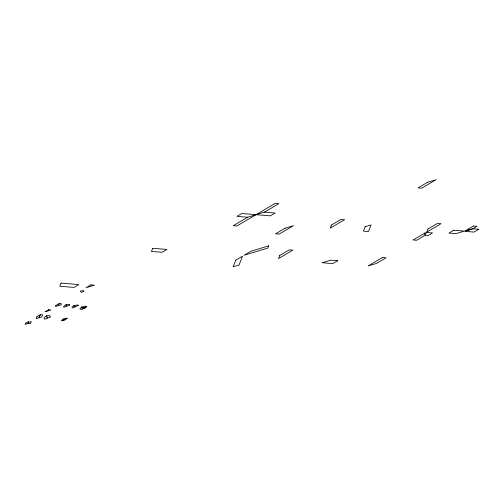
<?xml version="1.0" encoding="UTF-8"?>
<svg xmlns="http://www.w3.org/2000/svg" width="504" height="504" viewBox="0 0 504 504"><rect width="100%" height="100%" fill="white"/><g stroke="black" fill="none" stroke-linecap="round" stroke-linejoin="round"><path stroke-width="0.76" d="M247.666 217.224L233.213 225.723L236.779 226.019L275.316 203.345L278.882 203.635L264.43 212.14L247.666 217.224L236.962 216.342L241.781 213.513L270.314 215.851L275.134 213.016L264.43 212.14M25.603 323.297L25.2 324.305L27.903 323.486L28.709 321.47L25.603 323.297M28.571 322.346L28.167 323.354L30.467 323.543L31.273 321.527L28.571 322.346M36.987 316.6L36.181 318.616L38.89 317.797L40.099 314.773L36.987 316.6M40.37 314.691L39.161 317.715L41.864 316.896L42.67 314.88L40.37 314.691M48.39 309.897L47.987 310.905L45.278 311.724L48.39 309.897M48.661 309.815L48.258 310.823L50.961 310.004L48.661 309.815M61.034 283.122L59.781 286.247L74.05 287.419L78.87 284.584L61.034 283.122M55.862 305.5L55.459 306.508L58.162 305.689L58.968 303.666L55.862 305.5M59.239 303.584L58.432 305.607L61.142 304.781L61.545 303.773L59.239 303.584M152.699 248.296L151.446 251.42L162.149 252.296L166.963 249.461L152.699 248.296M235.784 260.146L233.132 266.774L239.06 264.978L242.594 256.139L235.784 260.146M268.689 245.858L267.8 248.069L244.087 255.257L250.904 251.25L268.689 245.858M279.726 255.484L278.473 258.609L292.83 250.16L289.264 249.871L279.726 255.484M331.481 225.03L330.233 228.161L344.591 219.713L341.025 219.416L331.481 225.03M365.161 226.718L363.409 231.097L368.456 231.512L371.089 224.923L365.161 226.718M425.13 232.892L423.883 236.023L416.657 240.269L413.091 239.98L425.13 232.892M426.315 232.47L425.061 235.595L427.739 235.815L432.552 232.98L426.315 232.47M427.946 228.999L426.693 232.13L441.05 223.681L437.485 223.385L427.946 228.999M73.477 305.796L71.94 307.478L72.941 307.938L75.487 306.728L73.477 305.796M63.013 319.12L61.324 320.96L64.115 319.631L63.013 319.12M81.503 307.075L79.815 308.914L80.917 309.424L83.702 308.095L81.503 307.075M66.333 318.673L65.129 319.977L62.389 320.557L66.333 318.673M85.938 307.144L84.735 308.448L81.988 309.021L85.938 307.144M46.362 315.907L43.955 317.722L44.572 319.246L47.294 318.194L46.362 315.907M65.98 304.712L63.573 306.526L63.882 307.289L66.604 306.237L65.98 304.712M90.909 284.88L86.09 287.715L94.475 285.169L90.909 284.88M285.069 228.218L275.531 233.831L279.096 234.121L293.454 225.672L285.069 228.218M427.707 182.234L418.068 187.904L421.634 188.194L436.086 179.695L427.707 182.234M337.623 260.763L332.804 263.598L322.176 262.729L330.555 260.184L337.623 260.763M382.517 257.519L368.159 265.961L376.545 263.422L386.083 257.809L382.517 257.519M453.757 230.208L448.938 233.043L456 233.623L464.386 231.084L453.757 230.208M473.458 226.019L465.028 230.977L473.414 228.438L477.023 226.315L473.458 226.019M478.8 229.244L473.981 232.073L465.066 231.342L473.451 228.803L478.8 229.244M78.284 305.392L75.739 306.602L73.735 305.676L77.282 304.926L78.284 305.392M86.77 306.627L83.979 307.963L81.78 306.942L85.667 306.123L86.77 306.627M67.177 318.163L64.392 319.498L63.29 318.988L67.177 318.163M83.922 291.325L81.226 292.414L80.319 291.003L83.469 290.619L83.922 291.325M69.59 305.077L66.874 306.13L66.251 304.605L69.281 304.315L69.59 305.077M50.28 317.035L47.565 318.087L46.633 315.8L49.657 315.51L50.28 317.035"/></g></svg>
